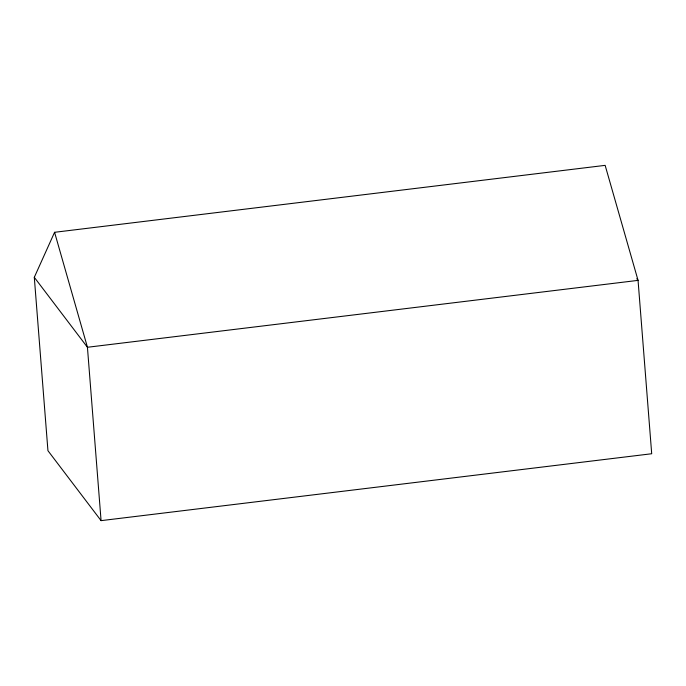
<?xml version="1.0" encoding="UTF-8"?>
<svg xmlns="http://www.w3.org/2000/svg" width="686" height="686" viewBox="0 0 686 686"><rect width="100%" height="100%" fill="white"/><g stroke="black" fill="none" stroke-linecap="round" stroke-linejoin="round"><path stroke-width="1.03" d="M34.3 277.315L54.58 232.297L605.146 165.36L638.057 280.377L651.7 453.746L101.074 520.64L47.943 450.693L34.3 277.315L87.431 347.27L638.057 280.377L636.771 278.688M54.58 232.297L87.422 347.167L101.074 520.64"/></g></svg>
